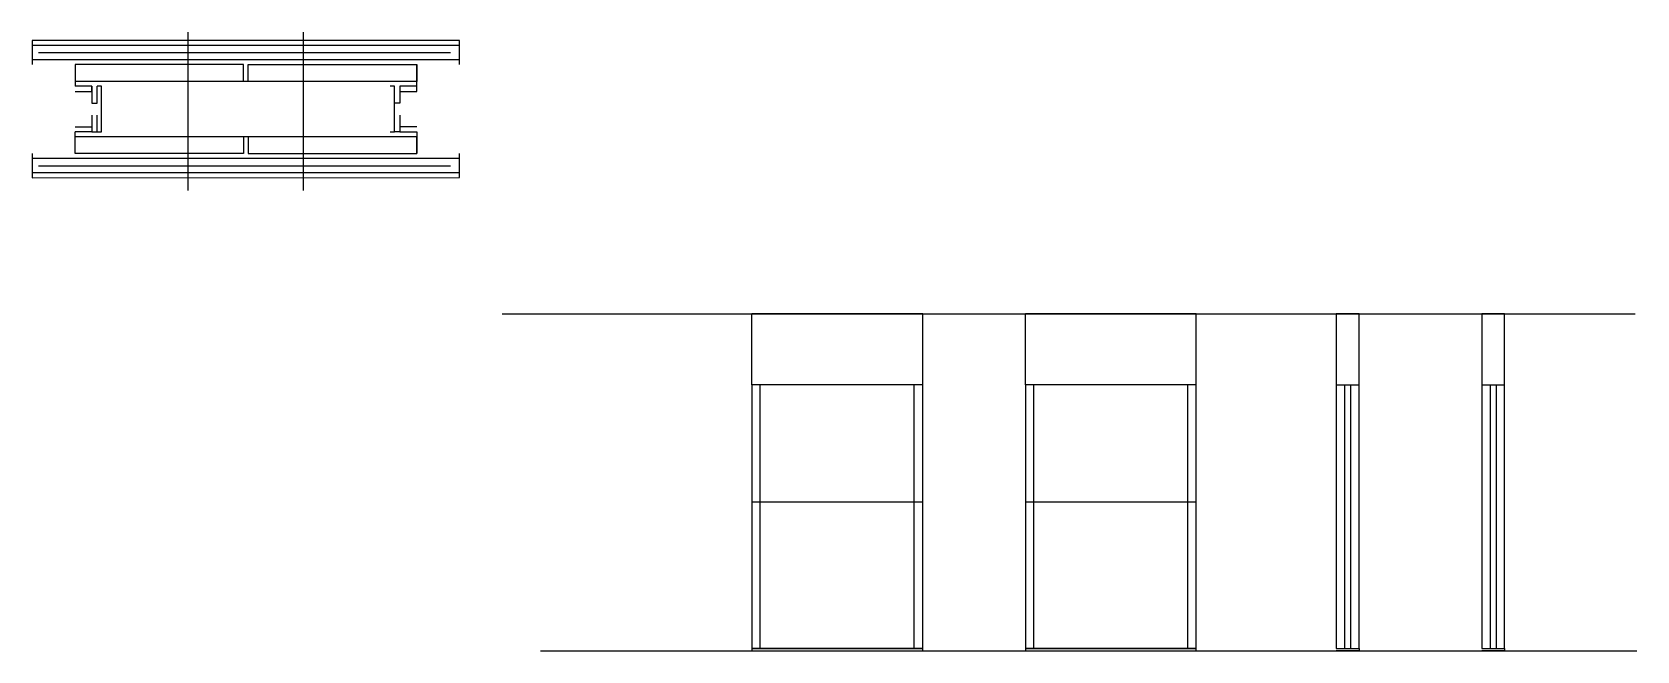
# Model space of a CAD drawing. Header units: metres. Extents: x 4211 to 5546, y 7523 to 8037.
import ezdxf

# ---------------------------------------------------------------- set-up
doc = ezdxf.new("R2010")
doc.units = ezdxf.units.M
for name, color, linetype in [('CHAPA', 7, 'Continuous'), ('COTA', 7, 'Continuous'), ('Hachura', 7, 'Continuous'), ('Madeira', 7, 'Continuous'), ('MEIO_PONT', 7, 'Continuous'), ('Nível', 7, 'Continuous'), ('Painéis', 7, 'Continuous'), ('Perfil Metálico', 7, 'Continuous'), ('SARR_2.2x7', 7, 'Continuous'), ('SARRAFO', 7, 'Continuous')]:
    doc.layers.add(name, color=color, linetype=linetype)

msp = doc.modelspace()

# ---------------------------------------------------------------- linework, layer by layer
at = {"layer": 'CHAPA', "color": 7, "lineweight": 25}
for points in [[(4531.2, 7992.4), (4531.2, 7996.4), (4247.2, 7996.4), (4247.2, 7992.4)], [(4265.6, 7954.4), (4269.2, 7954.4), (4269.2, 7992.4), (4265.6, 7992.4)], [(4509.2, 7954.4), (4512.8, 7954.4), (4512.8, 7992.4), (4509.2, 7992.4)], [(4531.2, 7954.4), (4531.2, 7950.4), (4247.2, 7950.4), (4247.2, 7954.4)]]:
    msp.add_lwpolyline(points, dxfattribs=at)
at = {"layer": 'COTA', "color": 7, "lineweight": 25}
for p, q in [((4951.9, 7803.2), (4809.9, 7803.2)), ((4809.9, 7744.2), (4809.9, 7803.2)), ((4951.9, 7744.2), (4951.9, 7803.2)), ((5179.4, 7803.2), (5037.4, 7803.2)), ((5037.4, 7744.2), (5037.4, 7803.2)), ((5179.4, 7744.2), (5179.4, 7803.2))]:
    msp.add_line(p, q, dxfattribs=at)
for points in [[(5314.7, 7744.2), (5314.7, 7803.2), (5295.7, 7803.2), (5295.7, 7744.2)], [(5435.7, 7744.2), (5435.7, 7803.2), (5416.7, 7803.2), (5416.7, 7744.2)]]:
    msp.add_lwpolyline(points, dxfattribs=at)
at = {"layer": 'Hachura', "color": 7, "lineweight": 25}
for p, q in [((4341.2, 7905.7), (4341.2, 8037.4)), ((4437.2, 7905.7), (4437.2, 8037.4)), ((4216.7, 8020.4), (4559.3, 8020.4)), ((4216.7, 7926.4), (4559.3, 7926.4))]:
    msp.add_line(p, q, dxfattribs=at)
at = {"layer": 'Madeira', "color": 7, "lineweight": 25}
for points in [[(4387.2, 7996.4), (4387.2, 8010.4), (4247.2, 8010.4), (4247.2, 7996.4)], [(4391.2, 7996.4), (4391.2, 8010.4), (4531.2, 8010.4), (4531.2, 7996.4)], [(4387.2, 7950.4), (4387.2, 7936.4), (4247.2, 7936.4), (4247.2, 7950.4)], [(4391.2, 7950.4), (4391.2, 7936.4), (4531.2, 7936.4), (4531.2, 7950.4)]]:
    msp.add_lwpolyline(points, dxfattribs=at)
at = {"layer": 'MEIO_PONT', "color": 7, "lineweight": 25}
for points in [[(4531.2, 8010.4), (4531.2, 7996.4), (4531.2, 7996.4), (4531.2, 8010.4)], [(4531.2, 7950.4), (4531.2, 7936.4), (4531.2, 7936.4), (4531.2, 7950.4)]]:
    msp.add_lwpolyline(points, dxfattribs=at)
at = {"layer": 'Nível', "color": 7, "lineweight": 25}
for p, q in [((4602.3, 7803.2), (5544.3, 7803.2)), ((4634.1, 7523.2), (5545.7, 7523.2))]:
    msp.add_line(p, q, dxfattribs=at)
at = {"layer": 'Painéis', "color": 7, "lineweight": 25}
for p, q in [((4809.9, 7744.2), (4809.9, 7523.2)), ((4951.9, 7744.2), (4809.9, 7744.2)), ((4951.9, 7523.2), (4951.9, 7744.2)), ((5037.4, 7744.2), (5037.4, 7523.2)), ((5179.4, 7744.2), (5037.4, 7744.2)), ((5179.4, 7523.2), (5179.4, 7744.2)), ((5295.7, 7744.2), (5295.7, 7525.2)), ((5295.7, 7744.2), (5314.7, 7744.2)), ((5314.7, 7525.2), (5314.7, 7744.2)), ((5416.7, 7744.2), (5416.7, 7525.2)), ((5416.7, 7744.2), (5435.7, 7744.2)), ((5435.7, 7525.2), (5435.7, 7744.2)), ((4809.9, 7647.2), (4951.9, 7647.2)), ((5037.4, 7647.2), (5179.4, 7647.2)), ((4809.9, 7525.2), (4951.9, 7525.2)), ((5037.4, 7525.2), (5179.4, 7525.2)), ((5295.7, 7525.2), (5314.7, 7525.2)), ((5416.7, 7525.2), (5435.7, 7525.2))]:
    msp.add_line(p, q, dxfattribs=at)
for points in [[(4951.9, 7525.2), (4809.9, 7525.2), (4809.9, 7523.2), (4951.9, 7523.2)], [(5179.4, 7525.2), (5037.4, 7525.2), (5037.4, 7523.2), (5179.4, 7523.2)], [(5295.7, 7525.2), (5314.7, 7525.2), (5314.7, 7523.2), (5295.7, 7523.2)], [(5416.7, 7525.2), (5435.7, 7525.2), (5435.7, 7523.2), (5416.7, 7523.2)]]:
    msp.add_lwpolyline(points, dxfattribs=at)
at = {"layer": 'Perfil Metálico', "color": 7, "lineweight": 25}
for p, q in [((4566.9, 8026.4), (4211.4, 8026.4)), ((4566.9, 8014.4), (4211.4, 8014.4)), ((4566.9, 7932.4), (4211.4, 7932.4)), ((4566.9, 7920.4), (4211.4, 7920.4))]:
    msp.add_line(p, q, dxfattribs=at)
for points in [[(4566.9, 8010.4), (4566.9, 8030.4), (4211.4, 8030.4), (4211.4, 8010.4)], [(4211.4, 7936.4), (4211.4, 7916.4), (4566.9, 7916.5), (4566.9, 7936.5)]]:
    msp.add_lwpolyline(points, dxfattribs=at)
at = {"layer": 'SARR_2.2x7', "color": 7, "lineweight": 25}
for p, q in [((4816.9, 7647.2), (4816.9, 7744.2)), ((4944.9, 7647.2), (4944.9, 7744.2)), ((5044.4, 7647.2), (5044.4, 7744.2)), ((5172.4, 7647.2), (5172.4, 7744.2)), ((5302.7, 7744.2), (5302.7, 7525.2)), ((5307.7, 7744.2), (5307.7, 7525.2)), ((5423.7, 7744.2), (5423.7, 7525.2)), ((5428.7, 7744.2), (5428.7, 7525.2)), ((4816.9, 7525.2), (4816.9, 7647.2)), ((4944.9, 7525.2), (4944.9, 7647.2)), ((5044.4, 7525.2), (5044.4, 7647.2)), ((5172.4, 7525.2), (5172.4, 7647.2)), ((4816.9, 7525.2), (4816.9, 7525.2)), ((4944.9, 7525.2), (4944.9, 7525.2)), ((5044.4, 7525.2), (5044.4, 7525.2)), ((5172.4, 7525.2), (5172.4, 7525.2))]:
    msp.add_line(p, q, dxfattribs=at)
at = {"layer": 'SARRAFO', "color": 7, "lineweight": 25}
for points in [[(4247.2, 7988), (4261.2, 7988), (4261.2, 7992.4), (4247.2, 7992.4)], [(4247.2, 7988), (4261.2, 7988), (4261.2, 7992.4), (4247.2, 7992.4)], [(4261.2, 7992.4), (4261.2, 7978.4), (4265.6, 7978.4), (4265.6, 7992.4)], [(4517.2, 7992.4), (4517.2, 7978.4), (4512.8, 7978.4), (4512.8, 7992.4)], [(4517.2, 7988), (4531.2, 7988), (4531.2, 7992.4), (4517.2, 7992.4)], [(4517.2, 7988), (4531.2, 7988), (4531.2, 7992.4), (4517.2, 7992.4)], [(4261.2, 7968.4), (4261.2, 7954.4), (4265.6, 7954.4), (4265.6, 7968.4)], [(4517.2, 7968.4), (4517.2, 7954.4), (4512.8, 7954.4), (4512.8, 7968.4)], [(4247.2, 7958.8), (4261.2, 7958.8), (4261.2, 7954.4), (4247.2, 7954.4)], [(4247.2, 7958.8), (4261.2, 7958.8), (4261.2, 7954.4), (4247.2, 7954.4)], [(4531.2, 7958.8), (4517.2, 7958.8), (4517.2, 7954.4), (4531.2, 7954.4)], [(4531.2, 7958.8), (4517.2, 7958.8), (4517.2, 7954.4), (4531.2, 7954.4)]]:
    msp.add_lwpolyline(points, dxfattribs=at)

doc.saveas('drawing.dxf')
